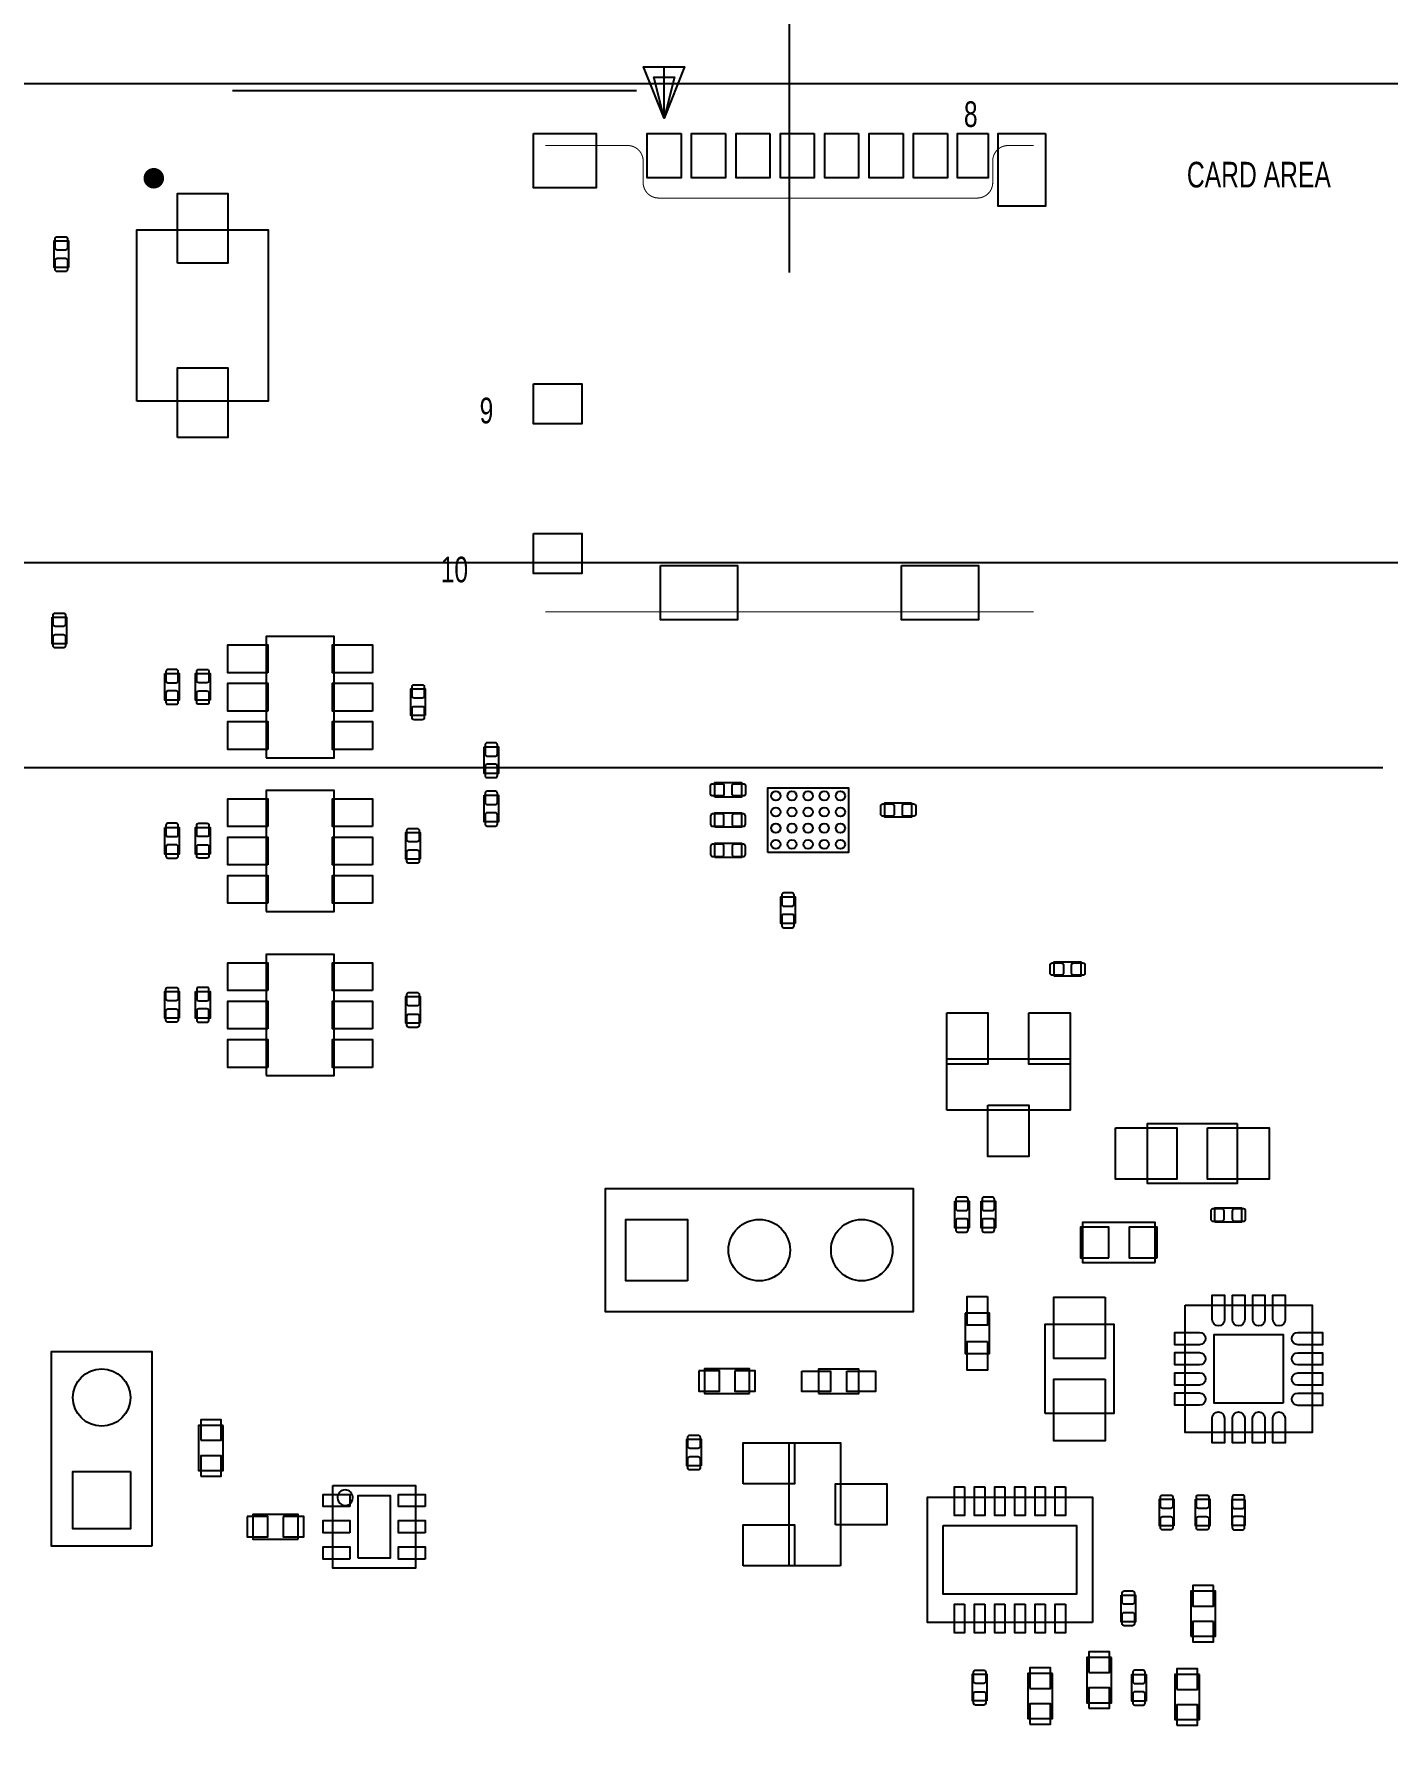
# Model space of a CAD drawing. Extents: x -44 to 161, y -41 to 105.
# Drawn here: x 12.08 to 45.61, y 24.43 to 66.96 of the extents above; entities that cross this region are included whole.
import ezdxf
from ezdxf.enums import TextEntityAlignment as Align

# ---------------------------------------------------------------- set-up
doc = ezdxf.new("R2010")
doc.units = 0
for name, color, linetype in [('BG_DIMENSIONS_ASSEMBLY', 140, 'CONTINUOUS'), ('BG_OUTLINE', 171, 'CONTINUOUS'), ('PG_ASSEMBLY_TOP', 111, 'CONTINUOUS'), ('PIN_TOP', 4, 'CONTINUOUS')]:
    doc.layers.add(name, color=color, linetype=linetype)

msp = doc.modelspace()

# ---------------------------------------------------------------- linework, layer by layer
at = {"layer": 'BG_DIMENSIONS_ASSEMBLY'}
for points in [[(30.7883, 61.0625), (30.7883, 83.4298)], [(60.7298, 53.8718), (-8.5492, 53.8718), (-12.0492, 56.801), (-22.678, 56.801)], [(45.4898, 48.7918), (-22.678, 48.7918)]]:
    msp.add_lwpolyline(points, dxfattribs=at)
at = {"layer": 'BG_OUTLINE'}
for points in [[(-6.25, -6.25), (115.9748, -6.25), (115.9748, 65.7336), (-6.25, 65.7336), (-6.25, -6.25)], [(26.9961, 65.5583), (16.9935, 65.5583)]]:
    msp.add_lwpolyline(points, dxfattribs=at)
at = {"layer": 'PG_ASSEMBLY_TOP'}
for points in [[(27.6834, 64.8824), (27.1754, 66.1524), (28.1914, 66.1524), (27.6834, 64.8824), (27.4294, 65.8984), (27.9374, 65.8984), (27.6834, 64.8824), (27.6834, 66.1524)], [(14.6244, 57.8791), (14.6244, 62.1209), (17.8756, 62.1209), (17.8756, 57.8791), (14.6244, 57.8791)], [(12.9278, 61.1865), (12.5722, 61.1865), (12.5722, 61.8469), (12.9278, 61.8469), (12.9278, 61.1865)], [(12.5222, 52.5272), (12.8778, 52.5272), (12.8778, 51.8668), (12.5222, 51.8668), (12.5222, 52.5272)], [(17.829, 49.046), (19.509, 49.046), (19.509, 52.046), (17.829, 52.046), (17.829, 49.046)], [(15.3162, 51.1302), (15.6718, 51.1302), (15.6718, 50.4698), (15.3162, 50.4698), (15.3162, 51.1302)], [(16.4338, 50.4698), (16.0782, 50.4698), (16.0782, 51.1302), (16.4338, 51.1302), (16.4338, 50.4698)], [(21.7678, 50.0888), (21.4122, 50.0888), (21.4122, 50.7492), (21.7678, 50.7492), (21.7678, 50.0888)], [(23.223, 49.3145), (23.5786, 49.3145), (23.5786, 48.6541), (23.223, 48.6541), (23.223, 49.3145)], [(17.829, 45.236), (19.509, 45.236), (19.509, 48.236), (17.829, 48.236), (17.829, 45.236)], [(23.223, 48.1145), (23.5786, 48.1145), (23.5786, 47.4541), (23.223, 47.4541), (23.223, 48.1145)], [(28.9365, 48.0722), (28.9365, 48.4278), (29.5969, 48.4278), (29.5969, 48.0722), (28.9365, 48.0722)], [(30.25, 46.6999), (30.25, 48.3001), (32.25, 48.3001), (32.25, 46.6999), (30.25, 46.6999)], [(28.9365, 47.3222), (28.9365, 47.6778), (29.5969, 47.6778), (29.5969, 47.3222), (28.9365, 47.3222)], [(33.8135, 47.9278), (33.8135, 47.5722), (33.1531, 47.5722), (33.1531, 47.9278), (33.8135, 47.9278)], [(15.3162, 47.3202), (15.6718, 47.3202), (15.6718, 46.6598), (15.3162, 46.6598), (15.3162, 47.3202)], [(16.4338, 46.6598), (16.0782, 46.6598), (16.0782, 47.3202), (16.4338, 47.3202), (16.4338, 46.6598)], [(21.6408, 46.5328), (21.2852, 46.5328), (21.2852, 47.1932), (21.6408, 47.1932), (21.6408, 46.5328)], [(28.9365, 46.5722), (28.9365, 46.9278), (29.5969, 46.9278), (29.5969, 46.5722), (28.9365, 46.5722)], [(30.9278, 44.9365), (30.5722, 44.9365), (30.5722, 45.5969), (30.9278, 45.5969), (30.9278, 44.9365)], [(17.829, 41.172), (19.509, 41.172), (19.509, 44.172), (17.829, 44.172), (17.829, 41.172)], [(37.3465, 43.6322), (37.3465, 43.9878), (38.0069, 43.9878), (38.0069, 43.6322), (37.3465, 43.6322)], [(15.6718, 42.5958), (15.3162, 42.5958), (15.3162, 43.2562), (15.6718, 43.2562), (15.6718, 42.5958)], [(16.0782, 43.2562), (16.4338, 43.2562), (16.4338, 42.5958), (16.0782, 42.5958), (16.0782, 43.2562)], [(21.6408, 42.4688), (21.2852, 42.4688), (21.2852, 43.1292), (21.6408, 43.1292), (21.6408, 42.4688)], [(41.8846, 39.9796), (39.6494, 39.9796), (39.6494, 38.5064), (41.8846, 38.5064), (41.8846, 39.9796)], [(26.2935, 35.326), (26.23, 35.326), (26.23, 38.374), (26.2935, 38.374), (33.7865, 38.374), (33.85, 38.374), (33.85, 35.326), (33.7865, 35.326), (26.23, 35.326)], [(34.8842, 38.0604), (35.2398, 38.0604), (35.2398, 37.4), (34.8842, 37.4), (34.8842, 38.0604)], [(35.5335, 38.0604), (35.8891, 38.0604), (35.8891, 37.4), (35.5335, 37.4), (35.5335, 38.0604)], [(41.3258, 37.5412), (41.3258, 37.8968), (41.9862, 37.8968), (41.9862, 37.5412), (41.3258, 37.5412)], [(40.5892, 35.4838), (43.7388, 35.4838), (43.7388, 32.3342), (40.5892, 32.3342), (40.5892, 35.4838)], [(35.1415, 35.2914), (35.1415, 34.2914), (35.7415, 34.2914), (35.7415, 35.2914), (35.1415, 35.2914)], [(37.1221, 32.8041), (37.1221, 35.0139), (38.8239, 35.0139), (38.8239, 32.8041), (37.1221, 32.8041)], [(14.9946, 29.517), (12.5054, 29.517), (12.5054, 34.343), (14.9946, 34.343), (14.9946, 29.517)], [(29.8011, 33.3028), (29.8011, 33.9124), (28.6835, 33.9124), (28.6835, 33.3028), (29.8011, 33.3028)], [(31.5056, 33.3026), (32.5056, 33.3026), (32.5056, 33.9026), (31.5056, 33.9026), (31.5056, 33.3026)], [(16.7624, 32.5081), (16.1528, 32.5081), (16.1528, 31.3905), (16.7624, 31.3905), (16.7624, 32.5081)], [(28.5988, 31.5071), (28.2432, 31.5071), (28.2432, 32.1675), (28.5988, 32.1675), (28.5988, 31.5071)], [(19.475, 31.025), (21.525, 31.025), (21.525, 28.975), (19.475, 28.975), (19.475, 31.025)], [(38.295, 27.6302), (34.2056, 27.6302), (34.2056, 30.729), (38.295, 30.729), (38.295, 27.6302)], [(40.3098, 30.0228), (39.9542, 30.0228), (39.9542, 30.6832), (40.3098, 30.6832), (40.3098, 30.0228)], [(40.8432, 30.6832), (41.1988, 30.6832), (41.1988, 30.0228), (40.8432, 30.0228), (40.8432, 30.6832)], [(42.0751, 30.668), (41.7449, 30.668), (41.7449, 30.038), (42.0751, 30.038), (42.0751, 30.668)], [(18.6143, 29.6952), (18.6143, 30.3048), (17.4967, 30.3048), (17.4967, 29.6952), (18.6143, 29.6952)], [(39.0047, 28.3089), (39.3603, 28.3089), (39.3603, 27.6485), (39.0047, 27.6485), (39.0047, 28.3089)], [(40.7296, 27.2874), (41.3392, 27.2874), (41.3392, 28.405), (40.7296, 28.405), (40.7296, 27.2874)], [(38.7642, 26.7599), (38.1546, 26.7599), (38.1546, 25.6423), (38.7642, 25.6423), (38.7642, 26.7599)], [(35.6778, 25.6865), (35.3222, 25.6865), (35.3222, 26.3469), (35.6778, 26.3469), (35.6778, 25.6865)], [(37.3048, 26.3643), (36.6952, 26.3643), (36.6952, 25.2467), (37.3048, 25.2467), (37.3048, 26.3643)], [(39.6234, 25.6835), (39.2678, 25.6835), (39.2678, 26.3439), (39.6234, 26.3439), (39.6234, 25.6835)], [(40.9448, 26.3398), (40.3352, 26.3398), (40.3352, 25.2222), (40.9448, 25.2222), (40.9448, 26.3398)]]:
    msp.add_lwpolyline(points, dxfattribs=at)
for points, format in [([(36.8383, 64.2065, 0, 0, 0), (36.8383, 52.6566, 0.0254, 0.0254, 0), (24.7383, 52.6566, 0, 0, 0), (24.7383, 64.2065, 0.0254, 0.0254, 0), (26.7832, 64.2065, 0.0254, 0.0254, -0.414261), (27.1642, 63.8255, 0.0254, 0.0254, 0), (27.1642, 63.2875, 0.0254, 0.0254, 0.414165), (27.5452, 62.9065, 0.0254, 0.0254, 0), (35.4423, 62.9065, 0.0254, 0.0254, 0.414213), (35.8233, 63.2875, 0.0254, 0.0254, 0), (35.8233, 63.8255, 0.0254, 0.0254, -0.414212), (36.2043, 64.2065, 0.0254, 0.0254, 0), (36.8383, 64.2065, 0.0254, 0.0254, 0)], "xyseb"), ([(19.9731, 30.7193, 0.999885), (19.5921, 30.7194, 1.000115), (19.9731, 30.7193)], "xyb")]:
    msp.add_lwpolyline(points, format=format, dxfattribs=at)
at = {"layer": 'PG_ASSEMBLY_TOP', "const_width": 0.254}
msp.add_lwpolyline([(15.1682, 63.396, 0.999843), (14.9142, 63.396, 1.000157), (15.1682, 63.396)], format="xyb", dxfattribs=at)
at = {"layer": 'PG_ASSEMBLY_TOP'}
for points in [[(34.69, 40.314), (34.69, 41.584), (37.738, 41.584), (37.738, 40.314)], [(39.8495, 36.5408), (39.8495, 37.5314), (38.0461, 37.5314), (38.0461, 36.5408)], [(32.0532, 29.0306), (30.7832, 29.0306), (30.7832, 32.0786), (32.0532, 32.0786)]]:
    msp.add_lwpolyline(points, close=True, dxfattribs=at)
at = {"layer": 'PIN_TOP'}
for points in [[(24.4487, 64.5047), (25.9981, 64.5047), (25.9981, 63.1585), (24.4487, 63.1585)], [(28.1025, 64.5027), (28.1025, 63.4105), (27.2643, 63.4105), (27.2643, 64.5027)], [(29.2023, 64.5027), (29.2023, 63.4105), (28.3641, 63.4105), (28.3641, 64.5027)], [(30.3024, 64.5027), (30.3024, 63.4105), (29.4642, 63.4105), (29.4642, 64.5027)], [(31.4025, 64.5027), (31.4025, 63.4105), (30.5643, 63.4105), (30.5643, 64.5027)], [(32.5023, 64.5027), (32.5023, 63.4105), (31.6641, 63.4105), (31.6641, 64.5027)], [(33.6024, 64.5027), (33.6024, 63.4105), (32.7642, 63.4105), (32.7642, 64.5027)], [(34.7024, 64.5027), (34.7024, 63.4105), (33.8642, 63.4105), (33.8642, 64.5027)], [(35.7144, 64.5027), (35.7144, 63.4105), (34.9524, 63.4105), (34.9524, 64.5027)], [(37.1274, 64.5083), (37.1274, 62.7049), (35.959, 62.7049), (35.959, 64.5083)], [(15.6277, 61.2954), (15.6277, 63.0226), (16.8723, 63.0226), (16.8723, 61.2954)], [(15.6277, 56.9774), (15.6277, 58.7046), (16.8723, 58.7046), (16.8723, 56.9774)], [(24.4515, 58.3018), (25.6453, 58.3018), (25.6453, 57.3112), (24.4515, 57.3112)], [(24.4515, 54.6018), (25.6453, 54.6018), (25.6453, 53.6112), (24.4515, 53.6112)], [(27.5958, 53.8047), (29.5008, 53.8047), (29.5008, 52.4585), (27.5958, 52.4585)], [(33.5658, 53.8047), (35.4708, 53.8047), (35.4708, 52.4585), (33.5658, 52.4585)], [(17.869, 51.151), (16.879, 51.151), (16.879, 51.841), (17.869, 51.841)], [(20.459, 51.151), (19.469, 51.151), (19.469, 51.841), (20.459, 51.841)], [(17.869, 50.201), (16.879, 50.201), (16.879, 50.891), (17.869, 50.891)], [(20.459, 50.201), (19.469, 50.201), (19.469, 50.891), (20.459, 50.891)], [(17.869, 49.251), (16.879, 49.251), (16.879, 49.941), (17.869, 49.941)], [(20.459, 49.251), (19.469, 49.251), (19.469, 49.941), (20.459, 49.941)], [(17.869, 47.341), (16.879, 47.341), (16.879, 48.031), (17.869, 48.031)], [(20.459, 47.341), (19.469, 47.341), (19.469, 48.031), (20.459, 48.031)], [(17.869, 46.391), (16.879, 46.391), (16.879, 47.081), (17.869, 47.081)], [(20.459, 46.391), (19.469, 46.391), (19.469, 47.081), (20.459, 47.081)], [(17.869, 45.441), (16.879, 45.441), (16.879, 46.131), (17.869, 46.131)], [(20.459, 45.441), (19.469, 45.441), (19.469, 46.131), (20.459, 46.131)], [(17.869, 43.277), (16.879, 43.277), (16.879, 43.967), (17.869, 43.967)], [(20.459, 43.277), (19.469, 43.277), (19.469, 43.967), (20.459, 43.967)], [(17.869, 42.327), (16.879, 42.327), (16.879, 43.017), (17.869, 43.017)], [(20.459, 42.327), (19.469, 42.327), (19.469, 43.017), (20.459, 43.017)], [(34.69, 42.727), (35.706, 42.727), (35.706, 41.457), (34.69, 41.457)], [(36.722, 42.727), (37.738, 42.727), (37.738, 41.457), (36.722, 41.457)], [(17.869, 41.377), (16.879, 41.377), (16.879, 42.067), (17.869, 42.067)], [(20.459, 41.377), (19.469, 41.377), (19.469, 42.067), (20.459, 42.067)], [(35.706, 40.441), (36.722, 40.441), (36.722, 39.171), (35.706, 39.171)], [(38.862, 39.878), (40.386, 39.878), (40.386, 38.608), (38.862, 38.608)], [(41.148, 39.878), (42.672, 39.878), (42.672, 38.608), (41.148, 38.608)], [(28.262, 36.088), (26.738, 36.088), (26.738, 37.612), (28.262, 37.612)], [(38.6958, 36.6561), (38.6958, 37.4161), (37.9958, 37.4161), (37.9958, 36.6561)], [(39.8998, 36.6561), (39.8998, 37.4161), (39.1998, 37.4161), (39.1998, 36.6561)], [(35.6955, 35.7026), (35.6955, 34.9914), (35.1875, 34.9914), (35.1875, 35.7026)], [(38.608, 35.687), (38.608, 34.163), (37.338, 34.163), (37.338, 35.687)], [(35.6955, 34.5914), (35.6955, 33.8802), (35.1875, 33.8802), (35.1875, 34.5914)], [(43.0149, 33.0581), (41.3131, 33.0581), (41.3131, 34.7599), (43.0149, 34.7599)], [(28.5438, 33.8616), (28.5438, 33.3536), (29.0518, 33.3536), (29.0518, 33.8616)], [(29.4328, 33.8616), (29.4328, 33.3536), (29.9408, 33.3536), (29.9408, 33.8616)], [(31.0944, 33.8566), (31.8056, 33.8566), (31.8056, 33.3486), (31.0944, 33.3486)], [(32.2056, 33.8566), (32.9168, 33.8566), (32.9168, 33.3486), (32.2056, 33.3486)], [(38.608, 33.655), (38.608, 32.131), (37.338, 32.131), (37.338, 33.655)], [(16.2036, 32.1398), (16.7116, 32.1398), (16.7116, 32.6478), (16.2036, 32.6478)], [(29.6402, 31.0626), (29.6402, 32.0786), (30.9102, 32.0786), (30.9102, 31.0626)], [(16.2036, 31.2508), (16.7116, 31.2508), (16.7116, 31.7588), (16.2036, 31.7588)], [(14.4612, 31.3712), (14.4612, 29.9488), (13.0388, 29.9488), (13.0388, 31.3712)], [(31.9262, 30.0466), (31.9262, 31.0626), (33.1962, 31.0626), (33.1962, 30.0466)], [(19.9, 30.4976), (19.2396, 30.4976), (19.2396, 30.8024), (19.9, 30.8024)], [(20.1063, 29.2253), (20.1063, 30.7747), (20.8937, 30.7747), (20.8937, 29.2253)], [(21.7604, 30.4976), (21.1, 30.4976), (21.1, 30.8024), (21.7604, 30.8024)], [(35.1276, 30.9906), (35.1276, 30.2794), (34.8736, 30.2794), (34.8736, 30.9906)], [(35.6255, 30.9906), (35.6255, 30.2794), (35.3715, 30.2794), (35.3715, 30.9906)], [(36.1259, 30.9906), (36.1259, 30.2794), (35.8719, 30.2794), (35.8719, 30.9906)], [(36.6262, 30.9906), (36.6262, 30.2794), (36.3722, 30.2794), (36.3722, 30.9906)], [(37.1266, 30.9906), (37.1266, 30.2794), (36.8726, 30.2794), (36.8726, 30.9906)], [(37.627, 30.9906), (37.627, 30.2794), (37.373, 30.2794), (37.373, 30.9906)], [(17.357, 30.254), (17.357, 29.746), (17.865, 29.746), (17.865, 30.254)], [(18.246, 30.254), (18.246, 29.746), (18.754, 29.746), (18.754, 30.254)], [(19.9, 29.8476), (19.2396, 29.8476), (19.2396, 30.1524), (19.9, 30.1524)], [(21.7604, 29.8476), (21.1, 29.8476), (21.1, 30.1524), (21.7604, 30.1524)], [(29.6402, 29.0306), (29.6402, 30.0466), (30.9102, 30.0466), (30.9102, 29.0306)], [(34.5993, 30.0305), (37.9013, 30.0305), (37.9013, 28.3287), (34.5993, 28.3287)], [(19.9, 29.1976), (19.2396, 29.1976), (19.2396, 29.5024), (19.9, 29.5024)], [(21.7604, 29.1976), (21.1, 29.1976), (21.1, 29.5024), (21.7604, 29.5024)], [(41.2884, 28.5447), (40.7804, 28.5447), (40.7804, 28.0367), (41.2884, 28.0367)], [(35.1276, 28.0798), (35.1276, 27.3686), (34.8736, 27.3686), (34.8736, 28.0798)], [(35.6255, 28.0798), (35.6255, 27.3686), (35.3715, 27.3686), (35.3715, 28.0798)], [(36.1259, 28.0798), (36.1259, 27.3686), (35.8719, 27.3686), (35.8719, 28.0798)], [(36.6262, 28.0798), (36.6262, 27.3686), (36.3722, 27.3686), (36.3722, 28.0798)], [(37.1266, 28.0798), (37.1266, 27.3686), (36.8726, 27.3686), (36.8726, 28.0798)], [(37.627, 28.0798), (37.627, 27.3686), (37.373, 27.3686), (37.373, 28.0798)], [(41.2884, 27.6557), (40.7804, 27.6557), (40.7804, 27.1477), (41.2884, 27.1477)], [(38.2054, 26.3916), (38.7134, 26.3916), (38.7134, 26.8996), (38.2054, 26.8996)], [(36.746, 25.996), (37.254, 25.996), (37.254, 26.504), (36.746, 26.504)], [(40.386, 25.9715), (40.894, 25.9715), (40.894, 26.4795), (40.386, 26.4795)], [(38.2054, 25.5026), (38.7134, 25.5026), (38.7134, 26.0106), (38.2054, 26.0106)], [(36.746, 25.107), (37.254, 25.107), (37.254, 25.615), (36.746, 25.615)], [(40.386, 25.0825), (40.894, 25.0825), (40.894, 25.5905), (40.386, 25.5905)]]:
    msp.add_lwpolyline(points, close=True, dxfattribs=at)
for points in [[(12.8516, 61.6183), (12.6484, 61.6183, -0.414214), (12.5976, 61.6691), (12.5976, 61.8977, -0.414214), (12.6484, 61.9485), (12.8516, 61.9485, -0.414214), (12.9024, 61.8977), (12.9024, 61.6691, -0.414214)], [(12.8516, 61.0849), (12.6484, 61.0849, -0.414214), (12.5976, 61.1357), (12.5976, 61.3643, -0.414214), (12.6484, 61.4151), (12.8516, 61.4151, -0.414214), (12.9024, 61.3643), (12.9024, 61.1357, -0.414214)], [(12.5984, 52.6288), (12.8016, 52.6288, -0.414214), (12.8524, 52.578), (12.8524, 52.3494, -0.414214), (12.8016, 52.2986), (12.5984, 52.2986, -0.414214), (12.5476, 52.3494), (12.5476, 52.578, -0.414214)], [(12.5984, 52.0954), (12.8016, 52.0954, -0.414214), (12.8524, 52.0446), (12.8524, 51.816, -0.414214), (12.8016, 51.7652), (12.5984, 51.7652, -0.414214), (12.5476, 51.816), (12.5476, 52.0446, -0.414214)], [(15.6464, 50.9524), (15.6464, 51.181, 0.414214), (15.5956, 51.2318), (15.3924, 51.2318, 0.414214), (15.3416, 51.181), (15.3416, 50.9524, 0.414214), (15.3924, 50.9016), (15.5956, 50.9016, 0.414214)], [(16.3576, 50.9016), (16.1544, 50.9016, -0.414214), (16.1036, 50.9524), (16.1036, 51.181, -0.414214), (16.1544, 51.2318), (16.3576, 51.2318, -0.414214), (16.4084, 51.181), (16.4084, 50.9524, -0.414214)], [(15.6464, 50.419), (15.6464, 50.6476, 0.414214), (15.5956, 50.6984), (15.3924, 50.6984, 0.414214), (15.3416, 50.6476), (15.3416, 50.419, 0.414214), (15.3924, 50.3682), (15.5956, 50.3682, 0.414214)], [(16.3576, 50.3682), (16.1544, 50.3682, -0.414214), (16.1036, 50.419), (16.1036, 50.6476, -0.414214), (16.1544, 50.6984), (16.3576, 50.6984, -0.414214), (16.4084, 50.6476), (16.4084, 50.419, -0.414214)], [(21.6916, 50.5206), (21.4884, 50.5206, -0.414214), (21.4376, 50.5714), (21.4376, 50.8, -0.414214), (21.4884, 50.8508), (21.6916, 50.8508, -0.414214), (21.7424, 50.8), (21.7424, 50.5714, -0.414214)], [(21.6916, 49.9872), (21.4884, 49.9872, -0.414214), (21.4376, 50.038), (21.4376, 50.2666, -0.414214), (21.4884, 50.3174), (21.6916, 50.3174, -0.414214), (21.7424, 50.2666), (21.7424, 50.038, -0.414214)], [(23.5532, 49.1367), (23.5532, 49.3653, 0.414214), (23.5024, 49.4161), (23.2992, 49.4161, 0.414214), (23.2484, 49.3653), (23.2484, 49.1367, 0.414214), (23.2992, 49.0859), (23.5024, 49.0859, 0.414214)], [(23.5532, 48.6033), (23.5532, 48.8319, 0.414214), (23.5024, 48.8827), (23.2992, 48.8827, 0.414214), (23.2484, 48.8319), (23.2484, 48.6033, 0.414214), (23.2992, 48.5525), (23.5024, 48.5525, 0.414214)], [(23.5532, 47.9367), (23.5532, 48.1653, 0.414214), (23.5024, 48.2161), (23.2992, 48.2161, 0.414214), (23.2484, 48.1653), (23.2484, 47.9367, 0.414214), (23.2992, 47.8859), (23.5024, 47.8859, 0.414214)], [(28.8349, 48.1484), (28.8349, 48.3516, -0.414214), (28.8857, 48.4024), (29.1143, 48.4024, -0.414214), (29.1651, 48.3516), (29.1651, 48.1484, -0.414214), (29.1143, 48.0976), (28.8857, 48.0976, -0.414214)], [(29.3683, 48.1484), (29.3683, 48.3516, -0.414214), (29.4191, 48.4024), (29.6477, 48.4024, -0.414214), (29.6985, 48.3516), (29.6985, 48.1484, -0.414214), (29.6477, 48.0976), (29.4191, 48.0976, -0.414214)], [(23.5532, 47.4033), (23.5532, 47.6319, 0.414214), (23.5024, 47.6827), (23.2992, 47.6827, 0.414214), (23.2484, 47.6319), (23.2484, 47.4033, 0.414214), (23.2992, 47.3525), (23.5024, 47.3525, 0.414214)], [(29.1143, 47.6524), (28.8857, 47.6524, 0.414214), (28.8349, 47.6016), (28.8349, 47.3984, 0.414214), (28.8857, 47.3476), (29.1143, 47.3476, 0.414214), (29.1651, 47.3984), (29.1651, 47.6016, 0.414214)], [(29.6477, 47.6524), (29.4191, 47.6524, 0.414214), (29.3683, 47.6016), (29.3683, 47.3984, 0.414214), (29.4191, 47.3476), (29.6477, 47.3476, 0.414214), (29.6985, 47.3984), (29.6985, 47.6016, 0.414214)], [(33.3817, 47.8516), (33.3817, 47.6484, -0.414214), (33.3309, 47.5976), (33.1023, 47.5976, -0.414214), (33.0515, 47.6484), (33.0515, 47.8516, -0.414214), (33.1023, 47.9024), (33.3309, 47.9024, -0.414214)], [(33.9151, 47.8516), (33.9151, 47.6484, -0.414214), (33.8643, 47.5976), (33.6357, 47.5976, -0.414214), (33.5849, 47.6484), (33.5849, 47.8516, -0.414214), (33.6357, 47.9024), (33.8643, 47.9024, -0.414214)], [(15.6464, 47.1424), (15.6464, 47.371, 0.414214), (15.5956, 47.4218), (15.3924, 47.4218, 0.414214), (15.3416, 47.371), (15.3416, 47.1424, 0.414214), (15.3924, 47.0916), (15.5956, 47.0916, 0.414214)], [(16.3576, 47.0916), (16.1544, 47.0916, -0.414214), (16.1036, 47.1424), (16.1036, 47.371, -0.414214), (16.1544, 47.4218), (16.3576, 47.4218, -0.414214), (16.4084, 47.371), (16.4084, 47.1424, -0.414214)], [(21.5646, 46.9646), (21.3614, 46.9646, -0.414214), (21.3106, 47.0154), (21.3106, 47.244, -0.414214), (21.3614, 47.2948), (21.5646, 47.2948, -0.414214), (21.6154, 47.244), (21.6154, 47.0154, -0.414214)], [(15.6464, 46.609), (15.6464, 46.8376, 0.414214), (15.5956, 46.8884), (15.3924, 46.8884, 0.414214), (15.3416, 46.8376), (15.3416, 46.609, 0.414214), (15.3924, 46.5582), (15.5956, 46.5582, 0.414214)], [(16.3576, 46.5582), (16.1544, 46.5582, -0.414214), (16.1036, 46.609), (16.1036, 46.8376, -0.414214), (16.1544, 46.8884), (16.3576, 46.8884, -0.414214), (16.4084, 46.8376), (16.4084, 46.609, -0.414214)], [(29.1143, 46.9024), (28.8857, 46.9024, 0.414214), (28.8349, 46.8516), (28.8349, 46.6484, 0.414214), (28.8857, 46.5976), (29.1143, 46.5976, 0.414214), (29.1651, 46.6484), (29.1651, 46.8516, 0.414214)], [(29.6477, 46.9024), (29.4191, 46.9024, 0.414214), (29.3683, 46.8516), (29.3683, 46.6484, 0.414214), (29.4191, 46.5976), (29.6477, 46.5976, 0.414214), (29.6985, 46.6484), (29.6985, 46.8516, 0.414214)], [(21.5646, 46.4312), (21.3614, 46.4312, -0.414214), (21.3106, 46.482), (21.3106, 46.7106, -0.414214), (21.3614, 46.7614), (21.5646, 46.7614, -0.414214), (21.6154, 46.7106), (21.6154, 46.482, -0.414214)], [(30.5976, 45.6477), (30.5976, 45.4191, 0.414214), (30.6484, 45.3683), (30.8516, 45.3683, 0.414214), (30.9024, 45.4191), (30.9024, 45.6477, 0.414214), (30.8516, 45.6985), (30.6484, 45.6985, 0.414214)], [(30.5976, 45.1143), (30.5976, 44.8857, 0.414214), (30.6484, 44.8349), (30.8516, 44.8349, 0.414214), (30.9024, 44.8857), (30.9024, 45.1143, 0.414214), (30.8516, 45.1651), (30.6484, 45.1651, 0.414214)], [(37.2449, 43.7084), (37.2449, 43.9116, -0.414214), (37.2957, 43.9624), (37.5243, 43.9624, -0.414214), (37.5751, 43.9116), (37.5751, 43.7084, -0.414214), (37.5243, 43.6576), (37.2957, 43.6576, -0.414214)], [(37.7783, 43.7084), (37.7783, 43.9116, -0.414214), (37.8291, 43.9624), (38.0577, 43.9624, -0.414214), (38.1085, 43.9116), (38.1085, 43.7084, -0.414214), (38.0577, 43.6576), (37.8291, 43.6576, -0.414214)], [(15.5956, 43.0276), (15.3924, 43.0276, -0.414214), (15.3416, 43.0784), (15.3416, 43.307, -0.414214), (15.3924, 43.3578), (15.5956, 43.3578, -0.414214), (15.6464, 43.307), (15.6464, 43.0784, -0.414214)], [(16.4084, 43.0784), (16.4084, 43.307, 0.414214), (16.3576, 43.3578), (16.1544, 43.3578, 0.414214), (16.1036, 43.307), (16.1036, 43.0784, 0.414214), (16.1544, 43.0276), (16.3576, 43.0276, 0.414214)], [(21.5646, 42.9006), (21.3614, 42.9006, -0.414214), (21.3106, 42.9514), (21.3106, 43.18, -0.414214), (21.3614, 43.2308), (21.5646, 43.2308, -0.414214), (21.6154, 43.18), (21.6154, 42.9514, -0.414214)], [(15.5956, 42.4942), (15.3924, 42.4942, -0.414214), (15.3416, 42.545), (15.3416, 42.7736, -0.414214), (15.3924, 42.8244), (15.5956, 42.8244, -0.414214), (15.6464, 42.7736), (15.6464, 42.545, -0.414214)], [(16.4084, 42.545), (16.4084, 42.7736, 0.414214), (16.3576, 42.8244), (16.1544, 42.8244, 0.414214), (16.1036, 42.7736), (16.1036, 42.545, 0.414214), (16.1544, 42.4942), (16.3576, 42.4942, 0.414214)], [(21.5646, 42.3672), (21.3614, 42.3672, -0.414214), (21.3106, 42.418), (21.3106, 42.6466, -0.414214), (21.3614, 42.6974), (21.5646, 42.6974, -0.414214), (21.6154, 42.6466), (21.6154, 42.418, -0.414214)], [(35.2144, 37.8826), (35.2144, 38.1112, 0.414214), (35.1636, 38.162), (34.9604, 38.162, 0.414214), (34.9096, 38.1112), (34.9096, 37.8826, 0.414214), (34.9604, 37.8318), (35.1636, 37.8318, 0.414214)], [(35.8637, 37.8826), (35.8637, 38.1112, 0.414214), (35.8129, 38.162), (35.6097, 38.162, 0.414214), (35.5589, 38.1112), (35.5589, 37.8826, 0.414214), (35.6097, 37.8318), (35.8129, 37.8318, 0.414214)], [(41.5036, 37.8714), (41.275, 37.8714, 0.414214), (41.2242, 37.8206), (41.2242, 37.6174, 0.414214), (41.275, 37.5666), (41.5036, 37.5666, 0.414214), (41.5544, 37.6174), (41.5544, 37.8206, 0.414214)], [(42.037, 37.8714), (41.8084, 37.8714, 0.414214), (41.7576, 37.8206), (41.7576, 37.6174, 0.414214), (41.8084, 37.5666), (42.037, 37.5666, 0.414214), (42.0878, 37.6174), (42.0878, 37.8206, 0.414214)], [(35.2144, 37.3492), (35.2144, 37.5778, 0.414214), (35.1636, 37.6286), (34.9604, 37.6286, 0.414214), (34.9096, 37.5778), (34.9096, 37.3492, 0.414214), (34.9604, 37.2984), (35.1636, 37.2984, 0.414214)], [(35.8637, 37.3492), (35.8637, 37.5778, 0.414214), (35.8129, 37.6286), (35.6097, 37.6286, 0.414214), (35.5589, 37.5778), (35.5589, 37.3492, 0.414214), (35.6097, 37.2984), (35.8129, 37.2984, 0.414214)], [(41.2623, 35.1282), (41.2623, 35.7378), (41.5671, 35.7378), (41.5671, 35.1282, -1)], [(41.7627, 35.1282), (41.7627, 35.7378), (42.0675, 35.7378), (42.0675, 35.1282, -1)], [(42.2631, 35.1282), (42.2631, 35.7378), (42.5679, 35.7378), (42.5679, 35.1282, -1)], [(42.7634, 35.1282), (42.7634, 35.7378), (43.0682, 35.7378), (43.0682, 35.1282, -1)], [(40.9448, 34.5084), (40.3352, 34.5084), (40.3352, 34.8132), (40.9448, 34.8132, -1)], [(43.3832, 34.8107), (43.9928, 34.8107), (43.9928, 34.5059), (43.3832, 34.5059, -1)], [(40.9448, 34.0081), (40.3352, 34.0081), (40.3352, 34.3129), (40.9448, 34.3129, -1)], [(43.3832, 34.3103), (43.9928, 34.3103), (43.9928, 34.0055), (43.3832, 34.0055, -1)], [(40.9448, 33.5077), (40.3352, 33.5077), (40.3352, 33.8125), (40.9448, 33.8125, -1)], [(43.3832, 33.8099), (43.9928, 33.8099), (43.9928, 33.5051), (43.3832, 33.5051, -1)], [(40.9448, 33.0073), (40.3352, 33.0073), (40.3352, 33.3121), (40.9448, 33.3121, -1)], [(43.3832, 33.3096), (43.9928, 33.3096), (43.9928, 33.0048), (43.3832, 33.0048, -1)], [(41.5646, 32.6898), (41.5646, 32.0802), (41.2598, 32.0802), (41.2598, 32.6898, -1)], [(42.0649, 32.6898), (42.0649, 32.0802), (41.7601, 32.0802), (41.7601, 32.6898, -1)], [(42.5653, 32.6898), (42.5653, 32.0802), (42.2605, 32.0802), (42.2605, 32.6898, -1)], [(43.0657, 32.6898), (43.0657, 32.0802), (42.7609, 32.0802), (42.7609, 32.6898, -1)], [(28.5226, 31.9389), (28.3194, 31.9389, -0.414214), (28.2686, 31.9897), (28.2686, 32.2183, -0.414214), (28.3194, 32.2691), (28.5226, 32.2691, -0.414214), (28.5734, 32.2183), (28.5734, 31.9897, -0.414214)], [(28.5226, 31.4055), (28.3194, 31.4055, -0.414214), (28.2686, 31.4563), (28.2686, 31.6849, -0.414214), (28.3194, 31.7357), (28.5226, 31.7357, -0.414214), (28.5734, 31.6849), (28.5734, 31.4563, -0.414214)], [(40.2336, 30.4546), (40.0304, 30.4546, -0.414214), (39.9796, 30.5054), (39.9796, 30.734, -0.414214), (40.0304, 30.7848), (40.2336, 30.7848, -0.414214), (40.2844, 30.734), (40.2844, 30.5054, -0.414214)], [(40.9194, 30.7848), (41.1226, 30.7848, -0.414214), (41.1734, 30.734), (41.1734, 30.5054, -0.414214), (41.1226, 30.4546), (40.9194, 30.4546, -0.414214), (40.8686, 30.5054), (40.8686, 30.734, -0.414214)], [(41.7576, 30.734), (41.7576, 30.5054, 0.414214), (41.8084, 30.4546), (42.0116, 30.4546, 0.414214), (42.0624, 30.5054), (42.0624, 30.734, 0.414214), (42.0116, 30.7848), (41.8084, 30.7848, 0.414214)], [(40.2336, 29.9212), (40.0304, 29.9212, -0.414214), (39.9796, 29.972), (39.9796, 30.2006, -0.414214), (40.0304, 30.2514), (40.2336, 30.2514, -0.414214), (40.2844, 30.2006), (40.2844, 29.972, -0.414214)], [(40.9194, 30.2514), (41.1226, 30.2514, -0.414214), (41.1734, 30.2006), (41.1734, 29.972, -0.414214), (41.1226, 29.9212), (40.9194, 29.9212, -0.414214), (40.8686, 29.972), (40.8686, 30.2006, -0.414214)], [(41.7576, 30.2006), (41.7576, 29.972, 0.414214), (41.8084, 29.9212), (42.0116, 29.9212, 0.414214), (42.0624, 29.972), (42.0624, 30.2006, 0.414214), (42.0116, 30.2514), (41.8084, 30.2514, 0.414214)], [(39.0809, 28.4105), (39.2841, 28.4105, -0.414214), (39.3349, 28.3597), (39.3349, 28.1311, -0.414214), (39.2841, 28.0803), (39.0809, 28.0803, -0.414214), (39.0301, 28.1311), (39.0301, 28.3597, -0.414214)], [(39.0809, 27.8771), (39.2841, 27.8771, -0.414214), (39.3349, 27.8263), (39.3349, 27.5977, -0.414214), (39.2841, 27.5469), (39.0809, 27.5469, -0.414214), (39.0301, 27.5977), (39.0301, 27.8263, -0.414214)], [(35.6016, 26.1183), (35.3984, 26.1183, -0.414214), (35.3476, 26.1691), (35.3476, 26.3977, -0.414214), (35.3984, 26.4485), (35.6016, 26.4485, -0.414214), (35.6524, 26.3977), (35.6524, 26.1691, -0.414214)], [(39.2932, 26.3947), (39.2932, 26.1661, 0.414214), (39.344, 26.1153), (39.5472, 26.1153, 0.414214), (39.598, 26.1661), (39.598, 26.3947, 0.414214), (39.5472, 26.4455), (39.344, 26.4455, 0.414214)], [(35.6016, 25.5849), (35.3984, 25.5849, -0.414214), (35.3476, 25.6357), (35.3476, 25.8643, -0.414214), (35.3984, 25.9151), (35.6016, 25.9151, -0.414214), (35.6524, 25.8643), (35.6524, 25.6357, -0.414214)], [(39.2932, 25.8613), (39.2932, 25.6327, 0.414214), (39.344, 25.5819), (39.5472, 25.5819, 0.414214), (39.598, 25.6327), (39.598, 25.8613, 0.414214), (39.5472, 25.9121), (39.344, 25.9121, 0.414214)]]:
    msp.add_lwpolyline(points, format="xyb", close=True, dxfattribs=at)
for centre, radius in [((30.4499, 48.1002), 0.1143), ((30.85, 48.1002), 0.1143), ((31.25, 48.1002), 0.1143), ((31.65, 48.1002), 0.1143), ((32.0501, 48.1002), 0.1143), ((30.4499, 47.7002), 0.1143), ((30.85, 47.7002), 0.1143), ((31.25, 47.7002), 0.1143), ((31.65, 47.7002), 0.1143), ((32.0501, 47.7002), 0.1143), ((30.4499, 47.2998), 0.1143), ((30.85, 47.2998), 0.1143), ((31.25, 47.2998), 0.1143), ((31.65, 47.2998), 0.1143), ((32.0501, 47.2998), 0.1143), ((30.4499, 46.8998), 0.1143), ((30.85, 46.8998), 0.1143), ((31.25, 46.8998), 0.1143), ((31.65, 46.8998), 0.1143), ((32.0501, 46.8998), 0.1143), ((30.04, 36.85), 0.762), ((32.58, 36.85), 0.762), ((13.75, 33.2), 0.7112)]:
    msp.add_circle(centre, radius, dxfattribs=at)

# ---------------------------------------------------------------- texts
at = {"layer": 'BG_OUTLINE', "width": 0.72}
msp.add_text('CARD AREA', height=0.635, dxfattribs=at).set_placement((42.4164, 63.1682), align=Align.CENTER)
at = {"layer": 'PG_ASSEMBLY_TOP', "width": 0.72}
msp.add_text('8', height=0.635, dxfattribs=at).set_placement((35.279, 64.6668), align=Align.CENTER)
for s, p in [('9', (23.1124, 57.3262)), ('10', (22.1472, 53.3892))]:
    msp.add_text(s, height=0.635, dxfattribs=at).set_placement(p)

doc.saveas('drawing.dxf')
